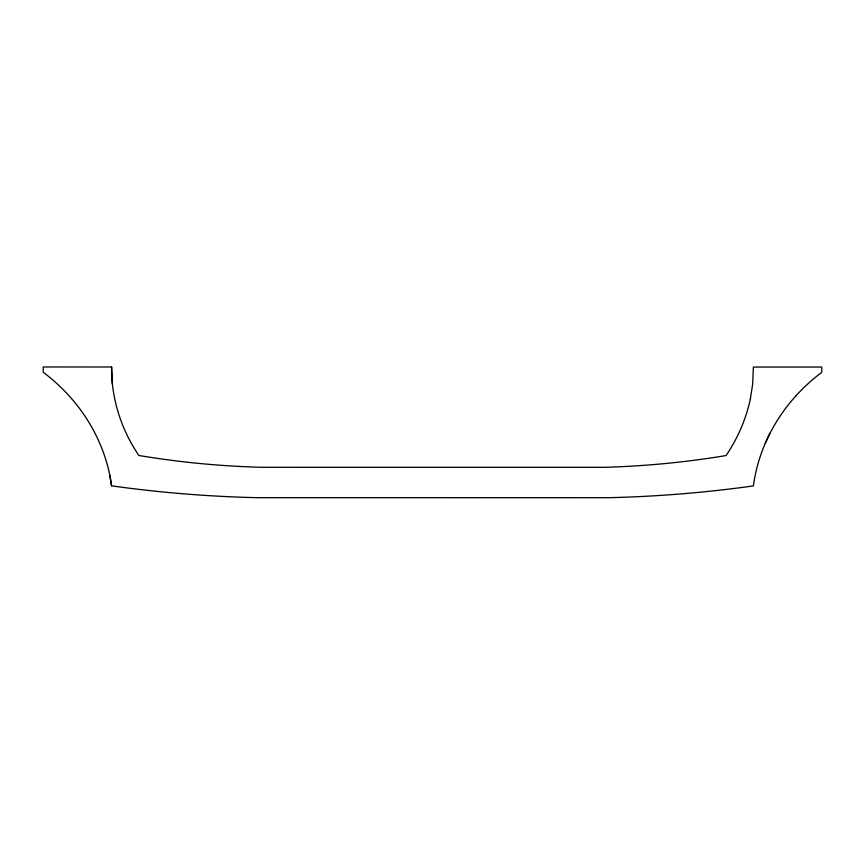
<?xml version="1.0" encoding="UTF-8"?>
<svg xmlns="http://www.w3.org/2000/svg" width="865" height="865" viewBox="0 0 865 865"><rect width="100%" height="100%" fill="white"/><g stroke="black" fill="none" stroke-linecap="round" stroke-linejoin="round"><path stroke-width="1.3" d="M750.323 399.176L752.658 384.157L753.393 367.052L821.75 367.052L821.75 372.339A185.586 185.586 0 0 0 796.135 395.629M750.333 399.176C745.965 419.32 737.618 438.469 726.092 455.541A891.837 891.837 0 0 1 603.857 467.327L261.111 467.295A891.837 891.837 0 0 1 138.887 455.487C121.197 429.57 111.239 398.43 111.607 366.987L43.25 366.976L43.25 372.264A185.586 185.586 0 0 1 68.854 395.565C91.625 420.531 107.163 452.244 111.563 485.838A1252.909 1252.909 0 0 0 256.591 497.656L608.398 497.699A1252.909 1252.909 0 0 0 753.415 485.903C757.837 452.309 773.364 420.606 796.135 395.64M765.255 443.183L770.066 433.019M109.736 474.928L111.553 485.838M111.617 366.987L112.353 384.092"/></g></svg>
